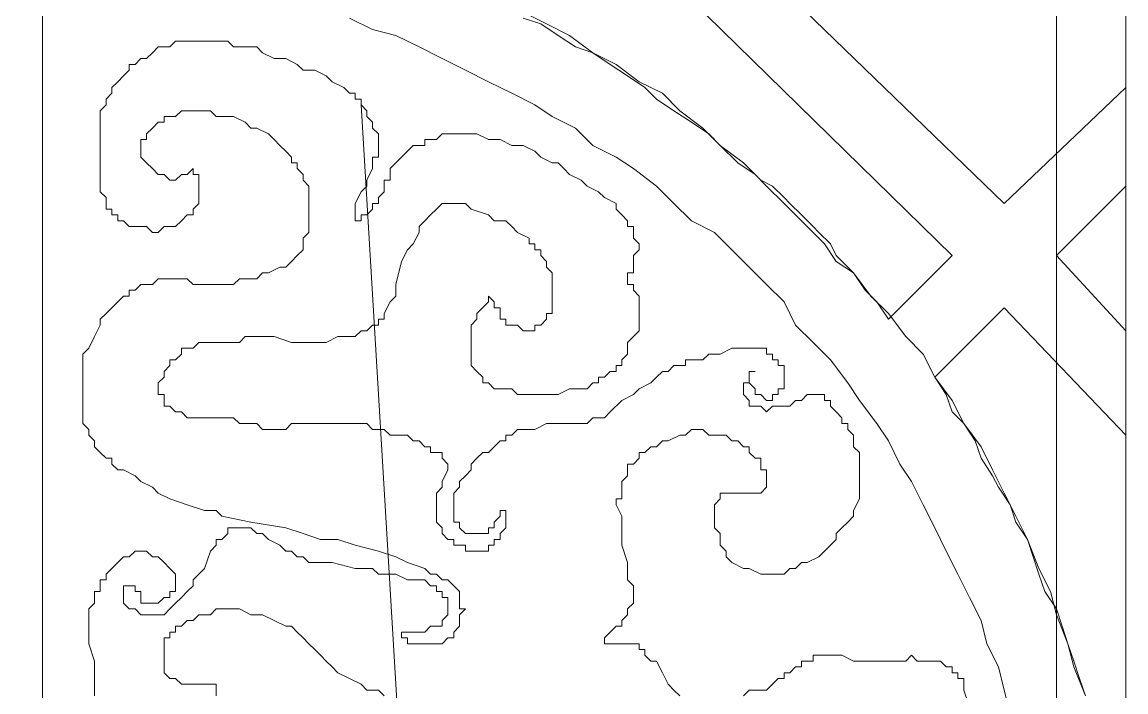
# Model space of a CAD drawing. Extents: x -66030 to 95157, y -13132 to 45879.
# Drawn here: x -49980 to -49236, y 25820 to 26271 of the extents above; entities that cross this region are included whole.
import ezdxf

# ---------------------------------------------------------------- set-up
doc = ezdxf.new("R2010")
doc.units = 0
doc.header["$LTSCALE"] = 100
doc.header["$MEASUREMENT"] = 0
doc.layers.get('0').update_dxf_attribs({"linetype": 'CONTINUOUS'})

msp = doc.modelspace()

# ---------------------------------------------------------------- linework, layer by layer
at = {"lineweight": 0}
for points in [[(-50727.7, 24422.57), (-49235.62, 24422.57), (-49235.62, 29164.42), (-50727.7, 29164.42), (-50727.7, 24422.57)], [(-50680.82, 24469.45), (-49282.49, 24469.45), (-49282.49, 29113.64), (-50680.82, 29113.64), (-50680.82, 24469.45)], [(-49997.28, 26336.5), (-49966.03, 26336.5), (-49966.03, 24891.29), (-49997.28, 24891.29), (-49997.28, 26336.5)]]:
    msp.add_lwpolyline(points, close=True, dxfattribs=at)
for points in [[(-49641.84, 26274), (-49630.12, 26270.1), (-49618.4, 26262.28), (-49606.68, 26254.47), (-49594.96, 26250.57), (-49583.25, 26242.75), (-49571.53, 26234.94), (-49559.81, 26227.13), (-49552, 26219.32), (-49540.28, 26211.51), (-49528.56, 26203.7), (-49516.85, 26195.88), (-49509.03, 26188.07), (-49497.32, 26176.35), (-49485.6, 26168.54), (-49477.79, 26160.73), (-49466.07, 26149.01), (-49458.26, 26141.2), (-49446.54, 26129.48), (-49438.73, 26121.67), (-49430.91, 26109.95), (-49419.2, 26102.14), (-49411.38, 26090.42), (-49403.57, 26082.61), (-49395.76, 26070.89), (-49352.79, 26113.86), (-49735.58, 26488.83)], [(-49262.96, 25817), (-49266.86, 25828.72), (-49270.77, 25840.44), (-49274.68, 25852.16), (-49278.58, 25863.88), (-49282.49, 25875.59), (-49290.3, 25887.31), (-49294.21, 25899.03), (-49298.11, 25910.75), (-49302.02, 25922.47), (-49309.83, 25934.18), (-49313.73, 25945.9), (-49321.55, 25957.62), (-49325.45, 25965.43), (-49333.26, 25977.15), (-49337.17, 25988.87), (-49344.98, 26000.58), (-49352.79, 26008.4), (-49356.7, 26020.11), (-49364.51, 26031.83), (-49317.64, 26078.7), (-49235.62, 25992.77), (-49235.62, 26063.08), (-49282.49, 26113.86), (-49235.62, 26160.73), (-49235.62, 26227.13), (-49317.64, 26149.01), (-49559.81, 26383.37)], [(-49759.02, 26274), (-49743.39, 26266.19), (-49727.77, 26262.28), (-49712.14, 26254.47), (-49696.52, 26246.66), (-49680.9, 26238.85), (-49665.27, 26231.04), (-49649.65, 26223.23), (-49634.02, 26215.41), (-49622.31, 26207.6), (-49606.68, 26199.79), (-49594.96, 26188.07), (-49579.34, 26180.26), (-49567.62, 26172.45), (-49552, 26160.73), (-49540.28, 26149.01), (-49528.56, 26137.29), (-49512.94, 26129.48), (-49501.22, 26117.76), (-49489.5, 26106.05), (-49477.79, 26094.33), (-49466.07, 26082.61), (-49458.26, 26066.99), (-49446.54, 26055.27), (-49434.82, 26043.55), (-49423.1, 26027.93), (-49415.29, 26016.21), (-49403.57, 26000.58), (-49395.76, 25988.87), (-49387.95, 25973.24), (-49380.14, 25961.53), (-49372.32, 25945.9), (-49364.51, 25930.28), (-49356.7, 25914.65), (-49348.89, 25899.03), (-49341.08, 25883.41), (-49333.26, 25867.78), (-49329.36, 25852.16), (-49321.55, 25836.53), (-49317.64, 25820.91), (-49313.73, 25805.29)], [(-49641.84, 26277.91), (-49626.21, 26270.1), (-49610.59, 26262.28), (-49594.96, 26250.57), (-49579.34, 26242.75), (-49563.72, 26231.04), (-49548.09, 26223.23), (-49536.38, 26211.51), (-49520.75, 26199.79), (-49509.03, 26188.07), (-49493.41, 26176.35), (-49481.69, 26164.64), (-49473.88, 26160.73), (-49466.07, 26152.92), (-49462.16, 26149.01), (-49454.35, 26141.2), (-49446.54, 26133.39), (-49442.63, 26129.48), (-49434.82, 26121.67), (-49430.91, 26113.86), (-49419.2, 26102.14), (-49407.48, 26086.52), (-49395.76, 26074.8), (-49384.04, 26059.17), (-49372.32, 26047.46), (-49364.51, 26031.83), (-49352.79, 26016.21), (-49344.98, 26000.58), (-49333.26, 25984.96), (-49325.45, 25969.34), (-49317.64, 25953.71), (-49309.83, 25938.09), (-49302.02, 25922.47), (-49294.21, 25902.94), (-49286.39, 25887.31), (-49282.49, 25871.69), (-49274.68, 25852.16), (-49270.77, 25836.53), (-49262.96, 25817)], [(-49930.88, 25817), (-49930.88, 25820.91), (-49930.88, 25824.82), (-49930.88, 25828.72), (-49930.88, 25832.63), (-49930.88, 25836.53), (-49930.88, 25840.44), (-49934.78, 25852.16), (-49934.78, 25856.06), (-49934.78, 25863.88), (-49934.78, 25867.78), (-49934.78, 25875.59), (-49930.88, 25879.5), (-49930.88, 25883.41), (-49930.88, 25887.31), (-49926.97, 25887.31), (-49926.97, 25891.22), (-49926.97, 25895.12), (-49923.07, 25895.12), (-49923.07, 25899.03), (-49919.16, 25902.94), (-49919.16, 25902.94), (-49915.25, 25906.84), (-49911.35, 25910.75), (-49907.44, 25910.75), (-49907.44, 25910.75), (-49903.54, 25914.65), (-49899.63, 25914.65), (-49895.72, 25914.65), (-49895.72, 25914.65), (-49891.82, 25910.75), (-49891.82, 25910.75), (-49887.91, 25910.75), (-49884.01, 25906.84), (-49884.01, 25906.84), (-49880.1, 25902.94), (-49880.1, 25902.94), (-49876.19, 25899.03), (-49876.19, 25895.12), (-49876.19, 25895.12), (-49876.19, 25891.22), (-49876.19, 25891.22), (-49876.19, 25887.31), (-49880.1, 25887.31), (-49880.1, 25883.41), (-49884.01, 25883.41), (-49884.01, 25883.41), (-49887.91, 25879.5), (-49887.91, 25879.5), (-49891.82, 25879.5), (-49891.82, 25879.5), (-49895.72, 25879.5), (-49895.72, 25879.5), (-49895.72, 25879.5), (-49899.63, 25879.5), (-49899.63, 25879.5), (-49899.63, 25883.41), (-49899.63, 25883.41), (-49899.63, 25883.41), (-49899.63, 25887.31), (-49903.54, 25887.31), (-49903.54, 25887.31), (-49903.54, 25891.22), (-49903.54, 25891.22), (-49903.54, 25891.22), (-49903.54, 25891.22), (-49903.54, 25891.22), (-49907.44, 25891.22), (-49907.44, 25891.22), (-49907.44, 25891.22), (-49907.44, 25891.22), (-49907.44, 25891.22), (-49911.35, 25891.22), (-49911.35, 25891.22), (-49911.35, 25887.31), (-49911.35, 25887.31), (-49911.35, 25883.41), (-49911.35, 25883.41), (-49911.35, 25879.5), (-49911.35, 25879.5), (-49907.44, 25875.59), (-49907.44, 25875.59), (-49903.54, 25875.59), (-49903.54, 25875.59), (-49899.63, 25871.69), (-49899.63, 25871.69), (-49895.72, 25871.69), (-49895.72, 25871.69), (-49891.82, 25871.69), (-49891.82, 25871.69), (-49887.91, 25871.69), (-49887.91, 25871.69), (-49884.01, 25871.69), (-49884.01, 25871.69), (-49880.1, 25875.59), (-49880.1, 25875.59), (-49880.1, 25875.59), (-49876.19, 25879.5), (-49876.19, 25879.5), (-49872.29, 25883.41), (-49868.38, 25887.31), (-49864.48, 25891.22), (-49864.48, 25895.12), (-49856.66, 25902.94), (-49852.76, 25914.65), (-49848.85, 25918.56), (-49848.85, 25922.47), (-49844.95, 25922.47), (-49841.04, 25926.37), (-49841.04, 25926.37), (-49841.04, 25930.28), (-49837.13, 25930.28), (-49837.13, 25930.28), (-49833.23, 25930.28), (-49833.23, 25930.28), (-49833.23, 25930.28), (-49829.32, 25930.28), (-49825.42, 25930.28), (-49821.51, 25926.37), (-49817.6, 25926.37), (-49813.7, 25922.47), (-49805.89, 25918.56), (-49801.98, 25914.65), (-49798.07, 25914.65), (-49794.17, 25910.75), (-49790.26, 25910.75), (-49786.36, 25906.84), (-49782.45, 25906.84), (-49782.45, 25906.84), (-49774.64, 25906.84), (-49770.73, 25906.84), (-49755.11, 25902.94), (-49751.2, 25902.94), (-49743.39, 25902.94), (-49739.49, 25899.03), (-49731.67, 25899.03), (-49731.67, 25899.03), (-49727.77, 25899.03), (-49719.96, 25895.12), (-49716.05, 25895.12), (-49712.14, 25895.12), (-49708.24, 25895.12), (-49704.33, 25891.22), (-49700.43, 25891.22), (-49700.43, 25891.22), (-49700.43, 25887.31), (-49696.52, 25887.31), (-49696.52, 25887.31), (-49696.52, 25883.41), (-49692.61, 25883.41), (-49692.61, 25883.41), (-49692.61, 25879.5), (-49692.61, 25879.5), (-49692.61, 25875.59), (-49692.61, 25875.59), (-49692.61, 25871.69), (-49692.61, 25871.69), (-49696.52, 25867.78), (-49696.52, 25867.78), (-49696.52, 25863.88), (-49700.43, 25863.88), (-49704.33, 25863.88), (-49704.33, 25863.88), (-49708.24, 25859.97), (-49712.14, 25859.97), (-49716.05, 25859.97), (-49719.96, 25859.97), (-49719.96, 25859.97), (-49719.96, 25859.97), (-49719.96, 25859.97), (-49723.86, 25859.97), (-49723.86, 25859.97), (-49723.86, 25859.97), (-49723.86, 25856.06), (-49719.96, 25856.06), (-49719.96, 25852.16), (-49716.05, 25852.16), (-49716.05, 25852.16), (-49712.14, 25852.16), (-49712.14, 25852.16), (-49712.14, 25852.16), (-49708.24, 25852.16), (-49704.33, 25852.16), (-49704.33, 25852.16), (-49704.33, 25852.16), (-49700.43, 25852.16), (-49696.52, 25852.16), (-49696.52, 25852.16), (-49692.61, 25856.06), (-49692.61, 25856.06), (-49688.71, 25856.06), (-49688.71, 25859.97), (-49688.71, 25859.97), (-49684.8, 25863.88), (-49684.8, 25863.88), (-49684.8, 25867.78), (-49684.8, 25867.78), (-49684.8, 25871.69), (-49684.8, 25871.69), (-49680.9, 25875.59), (-49684.8, 25875.59), (-49684.8, 25879.5), (-49684.8, 25879.5), (-49684.8, 25883.41), (-49684.8, 25887.31), (-49684.8, 25887.31), (-49688.71, 25891.22), (-49688.71, 25891.22), (-49692.61, 25895.12), (-49696.52, 25895.12), (-49700.43, 25899.03), (-49704.33, 25899.03), (-49708.24, 25902.94), (-49719.96, 25906.84), (-49727.77, 25910.75), (-49739.49, 25914.65), (-49755.11, 25918.56), (-49766.83, 25922.47), (-49778.55, 25922.47), (-49790.26, 25926.37), (-49801.98, 25930.28), (-49825.42, 25934.18), (-49844.95, 25938.09), (-49844.95, 25938.09), (-49848.85, 25942), (-49856.66, 25942), (-49868.38, 25945.9), (-49880.1, 25949.81), (-49887.91, 25953.71), (-49891.82, 25957.62), (-49899.63, 25961.53), (-49903.54, 25965.43), (-49911.35, 25969.34), (-49915.25, 25969.34), (-49919.16, 25973.24), (-49919.16, 25977.15), (-49923.07, 25977.15), (-49926.97, 25981.06), (-49926.97, 25981.06), (-49930.88, 25984.96), (-49930.88, 25988.87), (-49930.88, 25988.87), (-49934.78, 25992.77), (-49934.78, 25996.68), (-49934.78, 25996.68), (-49938.69, 26000.58), (-49938.69, 26004.49), (-49938.69, 26008.4), (-49938.69, 26012.3), (-49938.69, 26016.21), (-49938.69, 26020.11), (-49938.69, 26024.02), (-49938.69, 26027.93), (-49938.69, 26031.83), (-49938.69, 26035.74), (-49938.69, 26039.64), (-49938.69, 26047.46), (-49934.78, 26051.36), (-49930.88, 26059.17), (-49926.97, 26066.99), (-49926.97, 26066.99), (-49926.97, 26070.89), (-49923.07, 26074.8), (-49919.16, 26078.7), (-49919.16, 26078.7), (-49915.25, 26082.61), (-49915.25, 26082.61), (-49911.35, 26086.52), (-49907.44, 26086.52), (-49907.44, 26090.42), (-49903.54, 26090.42), (-49899.63, 26094.33), (-49895.72, 26094.33), (-49891.82, 26094.33), (-49891.82, 26094.33), (-49887.91, 26098.23), (-49884.01, 26098.23), (-49880.1, 26098.23), (-49876.19, 26098.23), (-49872.29, 26098.23), (-49868.38, 26098.23), (-49864.48, 26094.33), (-49860.57, 26094.33), (-49856.66, 26094.33), (-49852.76, 26094.33), (-49848.85, 26094.33), (-49844.95, 26094.33), (-49837.13, 26094.33), (-49833.23, 26098.23), (-49829.32, 26098.23), (-49821.51, 26098.23), (-49817.6, 26102.14), (-49813.7, 26102.14), (-49805.89, 26106.05), (-49801.98, 26106.05), (-49798.07, 26109.95), (-49798.07, 26109.95), (-49798.07, 26109.95), (-49794.17, 26113.86), (-49794.17, 26113.86), (-49790.26, 26117.76), (-49790.26, 26121.67), (-49790.26, 26125.58), (-49786.36, 26129.48), (-49786.36, 26133.39), (-49786.36, 26137.29), (-49786.36, 26141.2), (-49786.36, 26141.2), (-49786.36, 26145.11), (-49786.36, 26149.01), (-49786.36, 26152.92), (-49786.36, 26156.82), (-49786.36, 26160.73), (-49786.36, 26160.73), (-49790.26, 26164.64), (-49790.26, 26168.54), (-49790.26, 26168.54), (-49794.17, 26172.45), (-49794.17, 26176.35), (-49798.07, 26176.35), (-49798.07, 26180.26), (-49801.98, 26184.17), (-49801.98, 26184.17), (-49805.89, 26188.07), (-49805.89, 26188.07), (-49809.79, 26191.98), (-49813.7, 26195.88), (-49821.51, 26199.79), (-49825.42, 26199.79), (-49829.32, 26203.7), (-49837.13, 26207.6), (-49841.04, 26207.6), (-49848.85, 26207.6), (-49852.76, 26211.51), (-49860.57, 26211.51), (-49864.48, 26211.51), (-49872.29, 26211.51), (-49876.19, 26207.6), (-49880.1, 26207.6), (-49880.1, 26207.6), (-49884.01, 26207.6), (-49884.01, 26203.7), (-49887.91, 26203.7), (-49887.91, 26203.7), (-49891.82, 26199.79), (-49891.82, 26199.79), (-49895.72, 26195.88), (-49895.72, 26195.88), (-49895.72, 26191.98), (-49899.63, 26191.98), (-49899.63, 26188.07), (-49899.63, 26188.07), (-49899.63, 26184.17), (-49899.63, 26180.26), (-49895.72, 26176.35), (-49895.72, 26176.35), (-49891.82, 26172.45), (-49891.82, 26172.45), (-49887.91, 26168.54), (-49887.91, 26168.54), (-49884.01, 26168.54), (-49880.1, 26164.64), (-49880.1, 26164.64), (-49876.19, 26164.64), (-49872.29, 26168.54), (-49868.38, 26168.54), (-49868.38, 26168.54), (-49864.48, 26172.45), (-49864.48, 26172.45), (-49864.48, 26168.54), (-49860.57, 26168.54), (-49860.57, 26168.54), (-49860.57, 26168.54), (-49860.57, 26164.64), (-49860.57, 26160.73), (-49860.57, 26152.92), (-49860.57, 26149.01), (-49860.57, 26149.01), (-49860.57, 26149.01), (-49864.48, 26145.11), (-49864.48, 26145.11), (-49864.48, 26141.2), (-49868.38, 26141.2), (-49868.38, 26141.2), (-49872.29, 26137.29), (-49876.19, 26133.39), (-49880.1, 26133.39), (-49880.1, 26133.39), (-49884.01, 26133.39), (-49887.91, 26129.48), (-49891.82, 26129.48), (-49895.72, 26133.39), (-49899.63, 26133.39), (-49903.54, 26133.39), (-49907.44, 26133.39), (-49911.35, 26137.29), (-49911.35, 26137.29), (-49915.25, 26137.29), (-49915.25, 26141.2), (-49919.16, 26141.2), (-49919.16, 26141.2), (-49919.16, 26145.11), (-49923.07, 26145.11), (-49923.07, 26149.01), (-49923.07, 26152.92), (-49926.97, 26156.82), (-49926.97, 26160.73), (-49926.97, 26164.64), (-49926.97, 26168.54), (-49926.97, 26172.45), (-49926.97, 26176.35), (-49926.97, 26184.17), (-49926.97, 26188.07), (-49926.97, 26191.98), (-49926.97, 26195.88), (-49926.97, 26203.7), (-49926.97, 26207.6), (-49926.97, 26211.51), (-49923.07, 26215.41), (-49923.07, 26219.32), (-49919.16, 26223.23), (-49919.16, 26227.13), (-49915.25, 26231.04), (-49915.25, 26231.04), (-49911.35, 26234.94), (-49907.44, 26238.85), (-49907.44, 26242.75), (-49903.54, 26242.75), (-49899.63, 26246.66), (-49895.72, 26246.66), (-49891.82, 26250.57), (-49887.91, 26254.47), (-49880.1, 26254.47), (-49876.19, 26258.38), (-49868.38, 26258.38), (-49864.48, 26258.38), (-49856.66, 26258.38), (-49852.76, 26258.38), (-49844.95, 26258.38), (-49841.04, 26258.38), (-49837.13, 26254.47), (-49829.32, 26254.47), (-49821.51, 26254.47), (-49817.6, 26250.57), (-49809.79, 26246.66), (-49801.98, 26246.66), (-49794.17, 26242.75), (-49790.26, 26238.85), (-49782.45, 26238.85), (-49774.64, 26234.94), (-49770.73, 26231.04), (-49762.92, 26227.13), (-49759.02, 26223.23), (-49755.11, 26223.23), (-49755.11, 26219.32), (-49751.2, 26219.32), (-49751.2, 26215.41), (-49704.33, 25434.22)], [(-49751.2, 26215.41), (-49751.2, 26215.41), (-49747.3, 26211.51), (-49747.3, 26211.51), (-49747.3, 26207.6), (-49743.39, 26203.7), (-49743.39, 26203.7), (-49743.39, 26199.79), (-49739.49, 26195.88), (-49739.49, 26195.88), (-49739.49, 26191.98), (-49739.49, 26188.07), (-49739.49, 26188.07), (-49739.49, 26184.17), (-49739.49, 26180.26), (-49743.39, 26180.26), (-49743.39, 26172.45), (-49747.3, 26164.64), (-49747.3, 26160.73), (-49751.2, 26156.82), (-49755.11, 26149.01), (-49755.11, 26145.11), (-49755.11, 26145.11), (-49755.11, 26145.11), (-49755.11, 26141.2), (-49755.11, 26141.2), (-49755.11, 26141.2), (-49755.11, 26141.2), (-49755.11, 26137.29), (-49755.11, 26137.29), (-49755.11, 26137.29), (-49751.2, 26137.29), (-49751.2, 26141.2), (-49747.3, 26141.2), (-49747.3, 26141.2), (-49743.39, 26145.11), (-49743.39, 26149.01), (-49739.49, 26149.01), (-49739.49, 26152.92), (-49735.58, 26156.82), (-49735.58, 26160.73), (-49735.58, 26164.64), (-49731.67, 26164.64), (-49731.67, 26168.54), (-49731.67, 26172.45), (-49727.77, 26176.35), (-49723.86, 26180.26), (-49723.86, 26180.26), (-49719.96, 26184.17), (-49716.05, 26188.07), (-49712.14, 26188.07), (-49708.24, 26188.07), (-49708.24, 26191.98), (-49704.33, 26191.98), (-49700.43, 26191.98), (-49696.52, 26195.88), (-49692.61, 26195.88), (-49688.71, 26195.88), (-49684.8, 26195.88), (-49680.9, 26195.88), (-49676.99, 26195.88), (-49673.08, 26195.88), (-49665.27, 26191.98), (-49657.46, 26191.98), (-49649.65, 26188.07), (-49641.84, 26188.07), (-49634.02, 26184.17), (-49630.12, 26180.26), (-49622.31, 26176.35), (-49618.4, 26176.35), (-49614.49, 26172.45), (-49610.59, 26168.54), (-49602.78, 26164.64), (-49598.87, 26160.73), (-49591.06, 26156.82), (-49587.15, 26152.92), (-49579.34, 26149.01), (-49579.34, 26145.11), (-49575.43, 26141.2), (-49575.43, 26141.2), (-49571.53, 26137.29), (-49571.53, 26133.39), (-49567.62, 26133.39), (-49567.62, 26129.48), (-49567.62, 26129.48), (-49567.62, 26125.58), (-49567.62, 26125.58), (-49563.72, 26121.67), (-49563.72, 26121.67), (-49563.72, 26117.76), (-49567.62, 26113.86), (-49567.62, 26109.95), (-49567.62, 26106.05), (-49567.62, 26102.14), (-49571.53, 26102.14), (-49571.53, 26098.23), (-49571.53, 26098.23), (-49571.53, 26094.33), (-49567.62, 26094.33), (-49567.62, 26094.33), (-49567.62, 26090.42), (-49567.62, 26090.42), (-49563.72, 26086.52), (-49563.72, 26082.61), (-49563.72, 26078.7), (-49563.72, 26074.8), (-49563.72, 26070.89), (-49563.72, 26066.99), (-49563.72, 26066.99), (-49563.72, 26063.08), (-49567.62, 26059.17), (-49567.62, 26059.17), (-49571.53, 26055.27), (-49571.53, 26051.36), (-49571.53, 26047.46), (-49575.43, 26043.55), (-49575.43, 26039.64), (-49579.34, 26039.64), (-49579.34, 26035.74), (-49583.25, 26035.74), (-49587.15, 26031.83), (-49591.06, 26031.83), (-49591.06, 26027.93), (-49594.96, 26027.93), (-49598.87, 26024.02), (-49602.78, 26024.02), (-49606.68, 26024.02), (-49610.59, 26024.02), (-49618.4, 26020.11), (-49622.31, 26020.11), (-49626.21, 26020.11), (-49630.12, 26020.11), (-49634.02, 26020.11), (-49637.93, 26020.11), (-49641.84, 26020.11), (-49645.74, 26020.11), (-49649.65, 26024.02), (-49653.55, 26024.02), (-49657.46, 26024.02), (-49661.37, 26024.02), (-49665.27, 26027.93), (-49669.18, 26027.93), (-49669.18, 26031.83), (-49673.08, 26035.74), (-49673.08, 26035.74), (-49676.99, 26039.64), (-49676.99, 26043.55), (-49676.99, 26047.46), (-49676.99, 26051.36), (-49676.99, 26051.36), (-49676.99, 26055.27), (-49676.99, 26059.17), (-49676.99, 26059.17), (-49676.99, 26063.08), (-49676.99, 26063.08), (-49676.99, 26066.99), (-49673.08, 26070.89), (-49673.08, 26074.8), (-49665.27, 26082.61), (-49665.27, 26082.61), (-49665.27, 26086.52), (-49665.27, 26086.52), (-49661.37, 26082.61), (-49661.37, 26082.61), (-49661.37, 26082.61), (-49661.37, 26082.61), (-49661.37, 26078.7), (-49657.46, 26078.7), (-49657.46, 26074.8), (-49657.46, 26074.8), (-49657.46, 26074.8), (-49657.46, 26074.8), (-49657.46, 26070.89), (-49657.46, 26070.89), (-49653.55, 26070.89), (-49653.55, 26070.89), (-49653.55, 26066.99), (-49649.65, 26066.99), (-49649.65, 26066.99), (-49645.74, 26066.99), (-49641.84, 26063.08), (-49637.93, 26063.08), (-49637.93, 26063.08), (-49634.02, 26063.08), (-49634.02, 26066.99), (-49634.02, 26066.99), (-49630.12, 26066.99), (-49630.12, 26066.99), (-49630.12, 26066.99), (-49626.21, 26070.89), (-49626.21, 26070.89), (-49626.21, 26074.8), (-49626.21, 26074.8), (-49622.31, 26074.8), (-49622.31, 26074.8), (-49622.31, 26078.7), (-49622.31, 26082.61), (-49622.31, 26086.52), (-49622.31, 26090.42), (-49622.31, 26090.42), (-49622.31, 26094.33), (-49622.31, 26098.23), (-49622.31, 26102.14), (-49622.31, 26102.14), (-49626.21, 26106.05), (-49626.21, 26109.95), (-49626.21, 26109.95), (-49630.12, 26113.86), (-49630.12, 26117.76), (-49634.02, 26117.76), (-49634.02, 26121.67), (-49637.93, 26121.67), (-49637.93, 26125.58), (-49645.74, 26129.48), (-49649.65, 26133.39), (-49653.55, 26137.29), (-49661.37, 26137.29), (-49665.27, 26141.2), (-49676.99, 26145.11), (-49680.9, 26149.01), (-49684.8, 26149.01), (-49688.71, 26149.01), (-49688.71, 26149.01), (-49692.61, 26149.01), (-49696.52, 26149.01), (-49700.43, 26145.11), (-49700.43, 26145.11), (-49704.33, 26141.2), (-49704.33, 26141.2), (-49708.24, 26137.29), (-49708.24, 26137.29), (-49712.14, 26133.39), (-49712.14, 26129.48), (-49716.05, 26121.67), (-49719.96, 26117.76), (-49723.86, 26109.95), (-49727.77, 26094.33), (-49727.77, 26086.52), (-49731.67, 26082.61), (-49735.58, 26074.8), (-49735.58, 26070.89), (-49739.49, 26070.89), (-49739.49, 26066.99), (-49743.39, 26066.99), (-49747.3, 26063.08), (-49751.2, 26063.08), (-49751.2, 26063.08), (-49755.11, 26059.17), (-49759.02, 26059.17), (-49762.92, 26059.17), (-49766.83, 26059.17), (-49774.64, 26055.27), (-49778.55, 26055.27), (-49786.36, 26055.27), (-49790.26, 26055.27), (-49798.07, 26055.27), (-49809.79, 26059.17), (-49817.6, 26059.17), (-49821.51, 26059.17), (-49829.32, 26059.17), (-49833.23, 26055.27), (-49841.04, 26055.27), (-49844.95, 26055.27), (-49848.85, 26055.27), (-49856.66, 26055.27), (-49860.57, 26055.27), (-49864.48, 26051.36), (-49868.38, 26051.36), (-49872.29, 26051.36), (-49872.29, 26047.46), (-49876.19, 26043.55), (-49880.1, 26043.55), (-49880.1, 26039.64), (-49884.01, 26035.74), (-49884.01, 26035.74), (-49884.01, 26031.83), (-49887.91, 26027.93), (-49887.91, 26027.93), (-49887.91, 26024.02), (-49887.91, 26020.11), (-49884.01, 26020.11), (-49884.01, 26016.21), (-49884.01, 26012.3), (-49880.1, 26012.3), (-49876.19, 26008.4), (-49876.19, 26008.4), (-49872.29, 26008.4), (-49868.38, 26004.49), (-49864.48, 26004.49), (-49860.57, 26004.49), (-49856.66, 26004.49), (-49848.85, 26004.49), (-49844.95, 26004.49), (-49844.95, 26004.49), (-49841.04, 26004.49), (-49837.13, 26004.49), (-49833.23, 26000.58), (-49825.42, 26000.58), (-49821.51, 26000.58), (-49817.6, 25996.68), (-49813.7, 25996.68), (-49809.79, 25996.68), (-49805.89, 25996.68), (-49801.98, 25996.68), (-49798.07, 26000.58), (-49794.17, 26000.58), (-49786.36, 26000.58), (-49774.64, 26000.58), (-49766.83, 26000.58), (-49759.02, 26000.58), (-49755.11, 26000.58), (-49751.2, 26000.58), (-49747.3, 26000.58), (-49743.39, 25996.68), (-49739.49, 25996.68), (-49735.58, 25996.68), (-49731.67, 25992.77), (-49727.77, 25992.77), (-49719.96, 25992.77), (-49716.05, 25988.87), (-49712.14, 25988.87), (-49708.24, 25984.96), (-49704.33, 25984.96), (-49704.33, 25981.06), (-49700.43, 25981.06), (-49696.52, 25981.06), (-49696.52, 25977.15), (-49692.61, 25973.24), (-49692.61, 25973.24), (-49692.61, 25969.34), (-49692.61, 25969.34), (-49696.52, 25961.53), (-49696.52, 25957.62), (-49700.43, 25953.71), (-49700.43, 25949.81), (-49700.43, 25945.9), (-49700.43, 25942), (-49700.43, 25938.09), (-49700.43, 25938.09), (-49700.43, 25934.18), (-49696.52, 25930.28), (-49696.52, 25926.37), (-49696.52, 25926.37), (-49692.61, 25922.47), (-49688.71, 25922.47), (-49688.71, 25918.56), (-49684.8, 25918.56), (-49680.9, 25918.56), (-49680.9, 25914.65), (-49676.99, 25914.65), (-49673.08, 25914.65), (-49673.08, 25914.65), (-49669.18, 25914.65), (-49665.27, 25914.65), (-49665.27, 25918.56), (-49661.37, 25918.56), (-49661.37, 25918.56), (-49661.37, 25922.47), (-49657.46, 25922.47), (-49657.46, 25926.37), (-49653.55, 25930.28), (-49653.55, 25934.18), (-49653.55, 25938.09), (-49653.55, 25942), (-49653.55, 25942), (-49657.46, 25942), (-49657.46, 25942), (-49657.46, 25942), (-49657.46, 25942), (-49657.46, 25942), (-49657.46, 25938.09), (-49657.46, 25938.09), (-49661.37, 25934.18), (-49661.37, 25934.18), (-49661.37, 25934.18), (-49661.37, 25930.28), (-49661.37, 25930.28), (-49665.27, 25930.28), (-49665.27, 25926.37), (-49665.27, 25926.37), (-49669.18, 25926.37), (-49669.18, 25926.37), (-49673.08, 25926.37), (-49673.08, 25926.37), (-49676.99, 25926.37), (-49680.9, 25926.37), (-49684.8, 25930.28), (-49684.8, 25930.28), (-49684.8, 25934.18), (-49688.71, 25934.18), (-49688.71, 25938.09), (-49688.71, 25938.09), (-49688.71, 25942), (-49688.71, 25945.9), (-49688.71, 25945.9), (-49688.71, 25945.9), (-49688.71, 25949.81), (-49688.71, 25953.71), (-49684.8, 25957.62), (-49684.8, 25961.53), (-49680.9, 25965.43), (-49676.99, 25969.34), (-49676.99, 25973.24), (-49673.08, 25977.15), (-49669.18, 25981.06), (-49665.27, 25981.06), (-49661.37, 25984.96), (-49657.46, 25988.87), (-49653.55, 25988.87), (-49653.55, 25992.77), (-49649.65, 25992.77), (-49645.74, 25996.68), (-49641.84, 25996.68), (-49637.93, 25996.68), (-49634.02, 25996.68), (-49626.21, 26000.58), (-49614.49, 26000.58), (-49602.78, 26000.58), (-49598.87, 26000.58), (-49594.96, 26004.49), (-49591.06, 26004.49), (-49587.15, 26004.49), (-49583.25, 26008.4), (-49583.25, 26008.4), (-49583.25, 26008.4), (-49575.43, 26016.21), (-49567.62, 26020.11), (-49563.72, 26024.02), (-49555.9, 26027.93), (-49552, 26031.83), (-49548.09, 26035.74), (-49544.19, 26035.74), (-49540.28, 26039.64), (-49536.38, 26039.64), (-49536.38, 26039.64), (-49536.38, 26039.64), (-49532.47, 26039.64), (-49532.47, 26043.55), (-49528.56, 26043.55), (-49520.75, 26043.55), (-49516.85, 26047.46), (-49512.94, 26047.46), (-49509.03, 26047.46), (-49501.22, 26051.36), (-49497.32, 26051.36), (-49493.41, 26051.36), (-49489.5, 26051.36), (-49481.69, 26051.36), (-49481.69, 26051.36), (-49477.79, 26051.36), (-49477.79, 26047.46), (-49477.79, 26047.46), (-49473.88, 26047.46), (-49473.88, 26043.55), (-49469.97, 26043.55), (-49469.97, 26039.64), (-49466.07, 26039.64), (-49466.07, 26035.74), (-49466.07, 26035.74), (-49466.07, 26031.83), (-49466.07, 26031.83), (-49466.07, 26027.93), (-49466.07, 26027.93), (-49466.07, 26024.02), (-49466.07, 26024.02), (-49469.97, 26024.02), (-49469.97, 26020.11), (-49473.88, 26020.11), (-49473.88, 26016.21), (-49477.79, 26016.21), (-49477.79, 26016.21), (-49481.69, 26020.11), (-49481.69, 26020.11), (-49481.69, 26020.11), (-49485.6, 26020.11), (-49485.6, 26024.02), (-49485.6, 26024.02), (-49485.6, 26024.02), (-49489.5, 26027.93), (-49489.5, 26027.93), (-49489.5, 26027.93), (-49489.5, 26031.83), (-49489.5, 26031.83), (-49489.5, 26035.74), (-49485.6, 26035.74), (-49485.6, 26035.74), (-49485.6, 26035.74), (-49485.6, 26035.74), (-49485.6, 26035.74), (-49489.5, 26035.74), (-49489.5, 26035.74), (-49489.5, 26035.74), (-49489.5, 26031.83), (-49489.5, 26027.93), (-49493.41, 26027.93), (-49493.41, 26024.02), (-49493.41, 26024.02), (-49493.41, 26020.11), (-49493.41, 26020.11), (-49489.5, 26016.21), (-49489.5, 26016.21), (-49489.5, 26016.21), (-49489.5, 26012.3), (-49489.5, 26012.3), (-49485.6, 26012.3), (-49485.6, 26012.3), (-49481.69, 26012.3), (-49477.79, 26008.4), (-49473.88, 26012.3), (-49469.97, 26012.3), (-49466.07, 26012.3), (-49462.16, 26012.3), (-49462.16, 26012.3), (-49458.26, 26016.21), (-49454.35, 26016.21), (-49450.44, 26020.11), (-49450.44, 26020.11), (-49446.54, 26020.11), (-49446.54, 26020.11), (-49446.54, 26020.11), (-49442.63, 26020.11), (-49442.63, 26020.11), (-49438.73, 26020.11), (-49438.73, 26016.21), (-49438.73, 26016.21), (-49434.82, 26016.21), (-49434.82, 26012.3), (-49430.91, 26008.4), (-49430.91, 26008.4), (-49427.01, 26004.49), (-49427.01, 26000.58), (-49423.1, 26000.58), (-49423.1, 25996.68), (-49419.2, 25992.77), (-49419.2, 25984.96), (-49415.29, 25981.06), (-49415.29, 25977.15), (-49415.29, 25969.34), (-49415.29, 25965.43), (-49415.29, 25957.62), (-49415.29, 25953.71), (-49415.29, 25949.81), (-49419.2, 25942), (-49419.2, 25938.09), (-49423.1, 25934.18), (-49427.01, 25930.28), (-49430.91, 25926.37), (-49430.91, 25922.47), (-49434.82, 25918.56), (-49438.73, 25914.65), (-49442.63, 25910.75), (-49450.44, 25906.84), (-49454.35, 25906.84), (-49458.26, 25902.94), (-49462.16, 25902.94), (-49466.07, 25899.03), (-49473.88, 25899.03), (-49477.79, 25899.03), (-49481.69, 25899.03), (-49489.5, 25902.94), (-49493.41, 25902.94), (-49501.22, 25906.84), (-49501.22, 25906.84), (-49501.22, 25906.84), (-49501.22, 25906.84), (-49505.13, 25910.75), (-49505.13, 25910.75), (-49505.13, 25914.65), (-49509.03, 25918.56), (-49509.03, 25922.47), (-49509.03, 25926.37), (-49512.94, 25930.28), (-49512.94, 25934.18), (-49512.94, 25938.09), (-49512.94, 25942), (-49512.94, 25945.9), (-49509.03, 25949.81), (-49509.03, 25949.81), (-49509.03, 25949.81), (-49509.03, 25953.71), (-49505.13, 25953.71), (-49505.13, 25953.71), (-49501.22, 25953.71), (-49501.22, 25953.71), (-49497.32, 25953.71), (-49493.41, 25953.71), (-49489.5, 25953.71), (-49489.5, 25953.71), (-49485.6, 25953.71), (-49485.6, 25953.71), (-49481.69, 25953.71), (-49481.69, 25953.71), (-49481.69, 25953.71), (-49477.79, 25957.62), (-49477.79, 25961.53), (-49477.79, 25961.53), (-49477.79, 25965.43), (-49477.79, 25965.43), (-49477.79, 25969.34), (-49481.69, 25969.34), (-49481.69, 25973.24), (-49481.69, 25973.24), (-49481.69, 25977.15), (-49485.6, 25977.15), (-49485.6, 25977.15), (-49489.5, 25981.06), (-49489.5, 25981.06), (-49489.5, 25984.96), (-49493.41, 25984.96), (-49497.32, 25988.87), (-49501.22, 25988.87), (-49505.13, 25992.77), (-49512.94, 25992.77), (-49516.85, 25992.77), (-49520.75, 25996.68), (-49524.66, 25996.68), (-49528.56, 25996.68), (-49532.47, 25992.77), (-49536.38, 25992.77), (-49544.19, 25988.87), (-49548.09, 25988.87), (-49552, 25984.96), (-49555.9, 25984.96), (-49559.81, 25981.06), (-49563.72, 25981.06), (-49563.72, 25977.15), (-49567.62, 25973.24), (-49571.53, 25973.24), (-49571.53, 25969.34), (-49571.53, 25965.43), (-49575.43, 25961.53), (-49575.43, 25961.53), (-49575.43, 25957.62), (-49575.43, 25953.71), (-49575.43, 25949.81), (-49579.34, 25949.81), (-49579.34, 25945.9), (-49575.43, 25938.09), (-49575.43, 25934.18), (-49575.43, 25926.37), (-49575.43, 25918.56), (-49571.53, 25906.84), (-49571.53, 25902.94), (-49571.53, 25895.12), (-49567.62, 25891.22), (-49567.62, 25887.31), (-49567.62, 25879.5), (-49567.62, 25879.5), (-49571.53, 25875.59), (-49571.53, 25875.59), (-49571.53, 25871.69), (-49571.53, 25871.69), (-49575.43, 25867.78), (-49575.43, 25863.88), (-49579.34, 25863.88), (-49583.25, 25859.97), (-49587.15, 25856.06), (-49587.15, 25856.06), (-49587.15, 25856.06), (-49587.15, 25852.16), (-49587.15, 25852.16), (-49587.15, 25852.16), (-49587.15, 25852.16), (-49583.25, 25852.16), (-49583.25, 25852.16), (-49575.43, 25852.16), (-49571.53, 25852.16), (-49571.53, 25852.16), (-49567.62, 25852.16), (-49567.62, 25852.16), (-49563.72, 25852.16), (-49563.72, 25848.25), (-49559.81, 25848.25), (-49559.81, 25844.35), (-49555.9, 25840.44), (-49552, 25840.44), (-49548.09, 25832.63), (-49544.19, 25824.82), (-49540.28, 25820.91), (-49536.38, 25817)], [(-49735.58, 25817), (-49739.49, 25820.91), (-49743.39, 25820.91), (-49747.3, 25820.91), (-49751.2, 25824.82), (-49759.02, 25828.72), (-49766.83, 25832.63), (-49770.73, 25836.53), (-49774.64, 25840.44), (-49778.55, 25844.35), (-49782.45, 25848.25), (-49786.36, 25852.16), (-49786.36, 25852.16), (-49790.26, 25856.06), (-49794.17, 25859.97), (-49798.07, 25863.88), (-49801.98, 25863.88), (-49809.79, 25867.78), (-49817.6, 25871.69), (-49825.42, 25871.69), (-49833.23, 25875.59), (-49841.04, 25875.59), (-49848.85, 25875.59), (-49852.76, 25871.69), (-49860.57, 25871.69), (-49864.48, 25867.78), (-49864.48, 25867.78), (-49868.38, 25867.78), (-49872.29, 25863.88), (-49876.19, 25863.88), (-49876.19, 25859.97), (-49880.1, 25859.97), (-49880.1, 25856.06), (-49884.01, 25856.06), (-49884.01, 25852.16), (-49884.01, 25848.25), (-49884.01, 25844.35), (-49884.01, 25840.44), (-49884.01, 25840.44), (-49884.01, 25836.53), (-49884.01, 25832.63), (-49884.01, 25832.63), (-49880.1, 25828.72), (-49880.1, 25828.72), (-49876.19, 25828.72), (-49876.19, 25828.72), (-49872.29, 25824.82), (-49868.38, 25824.82), (-49860.57, 25824.82), (-49856.66, 25824.82), (-49852.76, 25824.82), (-49848.85, 25824.82), (-49848.85, 25824.82), (-49848.85, 25824.82), (-49848.85, 25820.91), (-49848.85, 25820.91), (-49848.85, 25817)], [(-49493.41, 25817), (-49489.5, 25820.91), (-49485.6, 25820.91), (-49481.69, 25820.91), (-49477.79, 25820.91), (-49477.79, 25820.91), (-49473.88, 25824.82), (-49473.88, 25824.82), (-49469.97, 25828.72), (-49466.07, 25828.72), (-49466.07, 25832.63), (-49462.16, 25832.63), (-49458.26, 25836.53), (-49458.26, 25836.53), (-49454.35, 25836.53), (-49454.35, 25840.44), (-49450.44, 25840.44), (-49446.54, 25840.44), (-49446.54, 25844.35), (-49442.63, 25844.35), (-49438.73, 25844.35), (-49438.73, 25844.35), (-49434.82, 25844.35), (-49430.91, 25844.35), (-49430.91, 25844.35), (-49427.01, 25844.35), (-49419.2, 25840.44), (-49415.29, 25840.44), (-49411.38, 25840.44), (-49411.38, 25840.44), (-49407.48, 25840.44), (-49403.57, 25840.44), (-49399.67, 25840.44), (-49395.76, 25840.44), (-49387.95, 25840.44), (-49384.04, 25840.44), (-49380.14, 25844.35), (-49376.23, 25840.44), (-49372.32, 25840.44), (-49368.42, 25840.44), (-49364.51, 25840.44), (-49360.61, 25840.44), (-49356.7, 25836.53), (-49352.79, 25836.53), (-49352.79, 25832.63), (-49352.79, 25832.63), (-49348.89, 25832.63), (-49348.89, 25828.72), (-49348.89, 25828.72), (-49344.98, 25828.72), (-49344.98, 25824.82), (-49344.98, 25820.91), (-49344.98, 25820.91), (-49341.08, 25809.19)]]:
    msp.add_lwpolyline(points, dxfattribs=at)

doc.saveas('drawing.dxf')
